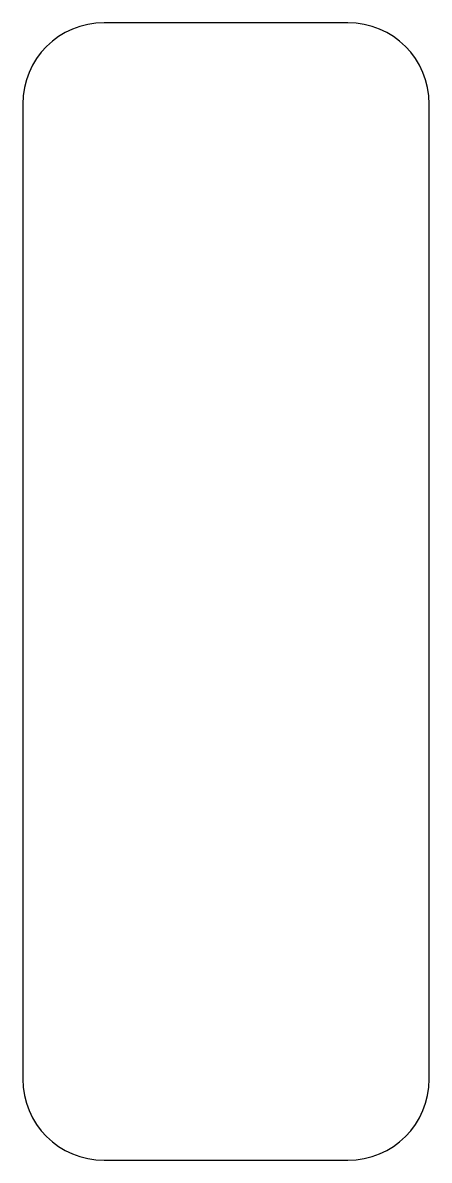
# Model space of a CAD drawing. Header units: millimetres. Extents: x 4675 to 4700, y 2229.1 to 2299.1.
import ezdxf

# ---------------------------------------------------------------- set-up
doc = ezdxf.new("R2010")
doc.units = ezdxf.units.MM

msp = doc.modelspace()

# ---------------------------------------------------------------- linework, layer by layer
for p, q in [((4695.027, 2299.149), (4680.027, 2299.149)), ((4675.027, 2294.149), (4675.027, 2234.149)), ((4700.027, 2234.149), (4700.027, 2294.149)), ((4680.027, 2229.149), (4695.027, 2229.149))]:
    msp.add_line(p, q)
for centre, start, end in [((4680.027, 2294.149), 90, 180), ((4695.027, 2294.149), 0, 90), ((4680.027, 2234.149), 180, 270), ((4695.027, 2234.149), 270, 0)]:
    msp.add_arc(centre, 5, start, end)

doc.saveas('drawing.dxf')
